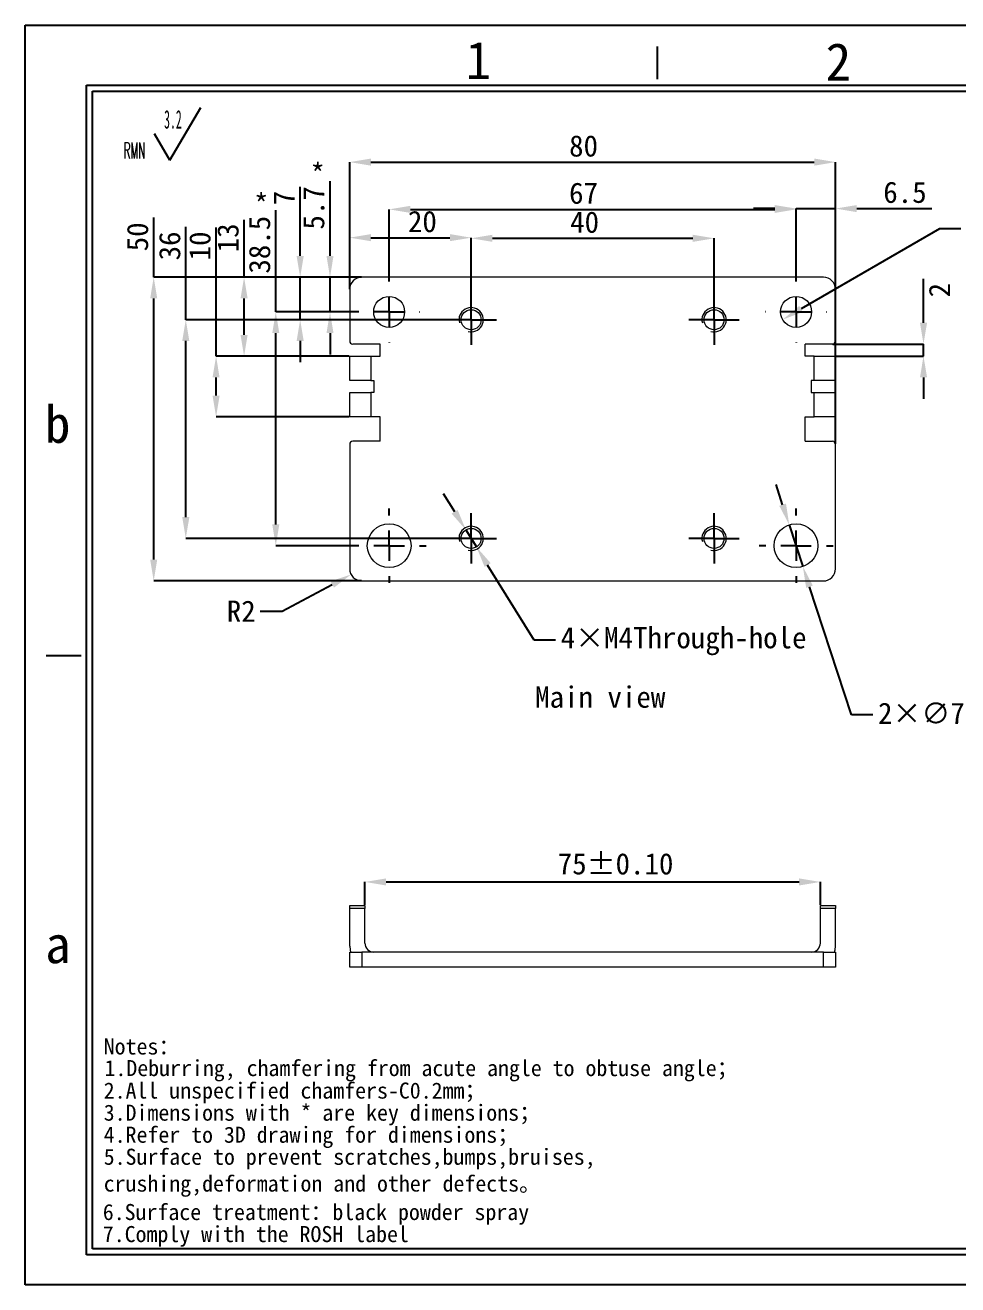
# Model space of a CAD drawing. Header units: millimetres. Extents: x 2 to 295, y 1 to 209.
# Drawn here: x 1.6 to 155.2, y 1.3 to 208.7 of the extents above; entities that cross this region are included whole.
import ezdxf

# ---------------------------------------------------------------- set-up
doc = ezdxf.new("R2010")
doc.units = ezdxf.units.MM
doc.header["$PDSIZE"] = -1
doc.layers.add('SLD-0', color=179, linetype='Continuous')
doc.layers.add('蓝色线', color=5, linetype='Continuous', lineweight=15)
doc.styles.add('C', font='simfang.ttf')
doc.styles.add('O', font='simfang.ttf')
doc.styles.add('SLDTEXTSTYLE1', font='TXT', dxfattribs={"width": 0.469, "bigfont": 'bigfont'})
doc.styles.add('SLDTEXTSTYLE2', font='TXT', dxfattribs={"width": 0.469})
doc.dimstyles.new('SLDDIMSTYLE0', dxfattribs={"dimtxt": 3.5, "dimasz": 3.5, "dimexe": 0, "dimexo": 0.0625, "dimgap": 0.875, "dimtad": 2, "dimrnd": 1e-09, "dimzin": 12, "dimdsep": 46, "dimtxsty": 'SLDTEXTSTYLE2', "dimsah": 1, "dimcen": 0.09, "dimadec": 0, "dimazin": 3, "dimtfac": 1, "dimtofl": 0, "dimtmove": 0, "dimatfit": 3, "dimfxl": 1, "dimfrac": 2, "dimtolj": 1, "dimtzin": 12, "dimarcsym": 0})
doc.dimstyles.new('SLDDIMSTYLE1', dxfattribs={"dimtxt": 3.5, "dimasz": 3.5, "dimexe": 0, "dimexo": 0.0625, "dimgap": 0.875, "dimtad": 0, "dimtih": 1, "dimtoh": 1, "dimrnd": 1e-09, "dimzin": 12, "dimdsep": 46, "dimtxsty": 'SLDTEXTSTYLE2', "dimsah": 1, "dimcen": 0, "dimadec": 0, "dimazin": 3, "dimtol": 1, "dimtp": 0.05, "dimtfac": 1, "dimtmove": 0, "dimatfit": 3, "dimfxl": 1, "dimfrac": 2, "dimtolj": 1, "dimarcsym": 0})
doc.dimstyles.new('SLDDIMSTYLE2', dxfattribs={"dimtxt": 3.5, "dimasz": 3.5, "dimexe": 0, "dimexo": 0.0625, "dimgap": 0.875, "dimtad": 0, "dimtih": 1, "dimtoh": 1, "dimrnd": 1e-09, "dimzin": 12, "dimdsep": 46, "dimtxsty": 'SLDTEXTSTYLE2', "dimsah": 1, "dimcen": 0, "dimadec": 0, "dimazin": 3, "dimtfac": 1, "dimtmove": 0, "dimatfit": 3, "dimfxl": 1, "dimfrac": 2, "dimtolj": 1, "dimtzin": 12, "dimarcsym": 0})
doc.dimstyles.new('SLDDIMSTYLE3', dxfattribs={"dimtxt": 3.5, "dimasz": 3.5, "dimexe": 0, "dimexo": 0.0625, "dimgap": 0.875, "dimtad": 2, "dimrnd": 1e-09, "dimzin": 12, "dimdsep": 46, "dimtxsty": 'SLDTEXTSTYLE2', "dimsah": 1, "dimcen": 0.09, "dimadec": 0, "dimazin": 3, "dimtfac": 1, "dimtmove": 0, "dimatfit": 0, "dimfxl": 1, "dimfrac": 2, "dimtolj": 1, "dimtzin": 12, "dimarcsym": 0})
doc.dimstyles.new('SLDDIMSTYLE4', dxfattribs={"dimtxt": 3.5, "dimasz": 3.5, "dimexe": 0, "dimexo": 0.0625, "dimgap": 0.875, "dimtad": 0, "dimtih": 1, "dimtoh": 1, "dimrnd": 1e-09, "dimzin": 12, "dimdsep": 46, "dimtxsty": 'SLDTEXTSTYLE2', "dimsah": 1, "dimcen": 0, "dimadec": 0, "dimazin": 3, "dimtfac": 1, "dimtofl": 0, "dimtmove": 0, "dimatfit": 3, "dimfxl": 1, "dimfrac": 2, "dimtolj": 1, "dimtzin": 12, "dimarcsym": 0})
doc.dimstyles.new('SLDDIMSTYLE5', dxfattribs={"dimtxt": 3.5, "dimasz": 3.5, "dimexe": 0, "dimexo": 0.0625, "dimgap": 0.875, "dimtad": 2, "dimrnd": 1e-09, "dimzin": 12, "dimdsep": 46, "dimtxsty": 'SLDTEXTSTYLE2', "dimsah": 1, "dimcen": 0.09, "dimadec": 0, "dimazin": 3, "dimtol": 1, "dimtp": 0.1, "dimtm": 0.1, "dimtfac": 1, "dimtofl": 0, "dimtmove": 0, "dimatfit": 3, "dimfxl": 1, "dimfrac": 2, "dimtolj": 1, "dimtzin": 0, "dimarcsym": 0})

# ---------------------------------------------------------------- blocks, each defined once
blk = doc.blocks.new('SW_NOTE_0')
at = {"layer": 'SLD-0', "color": 0, "attachment_point": 1, "style": 'C'}
for s, insert, char_height in [('Notes：', (40.88, 9.39), 2.646), ('1.Deburring, chamfering from acute angle to obtuse angle；', (41.01, 5.83), 2.6458), ('2.All unspecified chamfers-C0.2mm；', (40.88, 2.13), 2.6458), ('3.{\\fSimSun|b0|i0|c134|p2;Dimensions with * are key dimensions}；', (40.88, -1.51), 2.6458), ('4.Refer to 3D drawing for dimensions；', (40.88, -5.14), 2.6458), ('5.Surface to prevent scratches,bumps,bruises,\\Pcrushing,deformation and other defects。', (40.88, -8.77), 2.6458), ('6.Surface treatment：black powder spray', (40.73, -17.87), 2.6458), ('7.Comply with the ROSH label', (40.73, -21.5), 2.6458)]:
    blk.add_mtext(s, dxfattribs=dict(at, insert=insert, char_height=char_height))
blk = doc.blocks.new('SW_NOTE_1')
at = {"layer": 'SLD-0', "color": 0}
for q in [(12.74, 9.16), (5.08, 4.83)]:
    blk.add_line((7.63, 0.49), q, dxfattribs=at)
at = {"layer": 'SLD-0', "color": 0, "attachment_point": 1}
for s, insert, char_height, style in [('3.2', (6.67, 8.73), 3.032, 'SLDTEXTSTYLE2'), ('{\\Ftxt,bigfont|c134;RMN}', (0, 3.41), 2.6458, 'SLDTEXTSTYLE1')]:
    blk.add_mtext(s, dxfattribs=dict(at, insert=insert, char_height=char_height, style=style))
blk = doc.blocks.new('_D')
at = {"layer": 'Defpoints', "color": 0}
for p in [(135.02, 186.13), (55.02, 165.18), (135.02, 139.68)]:
    blk.add_point(p, dxfattribs=at)
at = {"layer": 'SLD-0', "color": 0, "lineweight": -2}
for p, q in [((55.02, 165.24), (55.02, 186.13)), ((58.52, 186.13), (131.52, 186.13)), ((135.02, 139.74), (135.02, 186.13))]:
    blk.add_line(p, q, dxfattribs=at)
at = {"layer": 'SLD-0', "color": 0}
for points in [[(58.52, 186.72), (58.52, 185.55), (55.02, 186.13)], [(131.52, 186.72), (131.52, 185.55), (135.02, 186.13)]]:
    blk.add_solid(points, dxfattribs=at)
at = {"layer": 'SLD-0', "color": 0, "insert": (93.53, 190.55), "char_height": 3.5, "attachment_point": 2, "style": 'O'}
blk.add_mtext('\\A1;80', dxfattribs=at)
blk = doc.blocks.new('_D_1')
at = {"layer": 'Defpoints', "color": 0}
for p in [(57.02, 167.18), (22.75, 117.18), (57.02, 117.18)]:
    blk.add_point(p, dxfattribs=at)
at = {"layer": 'SLD-0', "color": 0, "lineweight": -2}
for p, q in [((22.75, 167.18), (22.75, 176.99)), ((56.96, 167.18), (22.75, 167.18)), ((22.75, 120.68), (22.75, 163.68)), ((56.96, 117.18), (22.75, 117.18))]:
    blk.add_line(p, q, dxfattribs=at)
at = {"layer": 'SLD-0', "color": 0}
for points in [[(22.17, 163.68), (23.33, 163.68), (22.75, 167.18)], [(22.17, 120.68), (23.33, 120.68), (22.75, 117.18)]]:
    blk.add_solid(points, dxfattribs=at)
at = {"layer": 'SLD-0', "color": 0, "insert": (18.33, 173.83), "char_height": 3.5, "attachment_point": 2, "rotation": 90, "style": 'O'}
blk.add_mtext('\\A1;50', dxfattribs=at)
blk = doc.blocks.new('_D_2')
at = {"layer": 'Defpoints', "color": 0}
for p in [(128.52, 178.35), (61.52, 166.53), (128.52, 166.53)]:
    blk.add_point(p, dxfattribs=at)
at = {"layer": 'SLD-0', "color": 0, "lineweight": -2}
for p, q in [((61.52, 166.59), (61.52, 178.35)), ((65.02, 178.35), (125.02, 178.35)), ((128.52, 166.59), (128.52, 178.35))]:
    blk.add_line(p, q, dxfattribs=at)
at = {"layer": 'SLD-0', "color": 0}
for points in [[(65.02, 178.94), (65.02, 177.77), (61.52, 178.35)], [(125.02, 178.94), (125.02, 177.77), (128.52, 178.35)]]:
    blk.add_solid(points, dxfattribs=at)
at = {"layer": 'SLD-0', "color": 0, "insert": (93.53, 182.77), "char_height": 3.5, "attachment_point": 2, "style": 'O'}
blk.add_mtext('\\A1;67', dxfattribs=at)
blk = doc.blocks.new('_D_3')
at = {"layer": 'Defpoints', "color": 0}
for p in [(115.02, 173.59), (75.02, 160.18), (115.02, 160.18)]:
    blk.add_point(p, dxfattribs=at)
at = {"layer": 'SLD-0', "color": 0, "lineweight": -2}
for p, q in [((75.02, 160.24), (75.02, 173.59)), ((78.52, 173.59), (111.52, 173.59)), ((115.02, 160.24), (115.02, 173.59))]:
    blk.add_line(p, q, dxfattribs=at)
at = {"layer": 'SLD-0', "color": 0}
for points in [[(78.52, 174.17), (78.52, 173), (75.02, 173.59)], [(111.52, 174.17), (111.52, 173), (115.02, 173.59)]]:
    blk.add_solid(points, dxfattribs=at)
at = {"layer": 'SLD-0', "color": 0, "insert": (93.7, 178), "char_height": 3.5, "attachment_point": 2, "style": 'O'}
blk.add_mtext('\\A1;40', dxfattribs=at)
blk = doc.blocks.new('_D_4')
at = {"layer": 'Defpoints', "color": 0}
for p in [(75.02, 160.18), (28.03, 124.18), (75.02, 124.18)]:
    blk.add_point(p, dxfattribs=at)
at = {"layer": 'SLD-0', "color": 0, "lineweight": -2}
for p, q in [((28.03, 160.18), (28.03, 175.48)), ((74.96, 160.18), (28.03, 160.18)), ((28.03, 127.68), (28.03, 156.68)), ((74.96, 124.18), (28.03, 124.18))]:
    blk.add_line(p, q, dxfattribs=at)
at = {"layer": 'SLD-0', "color": 0}
for points in [[(27.45, 156.68), (28.62, 156.68), (28.03, 160.18)], [(27.45, 127.68), (28.62, 127.68), (28.03, 124.18)]]:
    blk.add_solid(points, dxfattribs=at)
at = {"layer": 'SLD-0', "color": 0, "insert": (23.62, 172.33), "char_height": 3.5, "attachment_point": 2, "rotation": 90, "style": 'O'}
blk.add_mtext('\\A1;36', dxfattribs=at)
blk = doc.blocks.new('_D_5')
at = {"layer": 'Defpoints', "color": 0}
for p in [(130.73, 162.75), (126.31, 160.2)]:
    blk.add_point(p, dxfattribs=at)
at = {"layer": '蓝色线', "color": 0, "lineweight": -2}
for p, q in [((152.16, 175.12), (129.34, 161.95)), ((155.66, 175.12), (152.16, 175.12))]:
    blk.add_line(p, q, dxfattribs=at)
at = {"layer": '蓝色线', "color": 0}
blk.add_solid([(129.05, 162.46), (129.63, 161.45), (126.31, 160.2)], dxfattribs=at)
at = {"layer": '蓝色线', "color": 0, "insert": (156.53, 179.58), "char_height": 3.5, "attachment_point": 1, "style": 'O'}
blk.add_mtext('\\A1;2×∅5.1\\S+0.05^  0; Through-hole', dxfattribs=at)
blk = doc.blocks.new('_D_6')
at = {"layer": 'Defpoints', "color": 0}
for p in [(127.4, 126.4), (129.64, 119.56)]:
    blk.add_point(p, dxfattribs=at)
at = {"layer": '蓝色线', "color": 0, "lineweight": -2}
for p, q in [((126.31, 129.73), (125.22, 133.05)), ((127.4, 126.4), (129.64, 119.56)), ((137.64, 95.14), (130.73, 116.23)), ((141.14, 95.14), (137.64, 95.14))]:
    blk.add_line(p, q, dxfattribs=at)
at = {"layer": '蓝色线', "color": 0}
for points in [[(126.86, 129.91), (125.76, 129.54), (127.4, 126.4)], [(131.28, 116.41), (130.18, 116.05), (129.64, 119.56)]]:
    blk.add_solid(points, dxfattribs=at)
at = {"layer": '蓝色线', "color": 0, "insert": (142.01, 99.59), "char_height": 3.5, "attachment_point": 1, "style": 'O'}
blk.add_mtext('\\A1;2×∅7.2\\S+0.05^  0; Through-hole', dxfattribs=at)
blk = doc.blocks.new('_D_7')
at = {"layer": 'Defpoints', "color": 0}
for p in [(74.15, 125.58), (75.89, 122.78)]:
    blk.add_point(p, dxfattribs=at)
at = {"layer": 'SLD-0', "color": 0, "lineweight": -2}
for p, q in [((72.31, 128.56), (70.46, 131.53)), ((74.15, 125.58), (75.89, 122.78)), ((85.4, 107.43), (77.73, 119.8)), ((88.9, 107.43), (85.4, 107.43))]:
    blk.add_line(p, q, dxfattribs=at)
at = {"layer": 'SLD-0', "color": 0}
for points in [[(72.8, 128.86), (71.81, 128.25), (74.15, 125.58)], [(78.23, 120.11), (77.24, 119.49), (75.89, 122.78)]]:
    blk.add_solid(points, dxfattribs=at)
at = {"layer": 'SLD-0', "color": 0, "insert": (89.77, 109.58), "char_height": 3.5, "attachment_point": 1, "style": 'O'}
blk.add_mtext('\\A1;4×M4Through-hole', dxfattribs=at)
blk = doc.blocks.new('_D_8')
at = {"layer": 'Defpoints', "color": 0}
for p in [(55.02, 154.18), (33.02, 144.18), (55.02, 144.18)]:
    blk.add_point(p, dxfattribs=at)
at = {"layer": 'SLD-0', "color": 0, "lineweight": -2}
for p, q in [((33.02, 154.18), (33.02, 175.34)), ((54.96, 154.18), (33.02, 154.18)), ((33.02, 147.68), (33.02, 150.68)), ((54.96, 144.18), (33.02, 144.18))]:
    blk.add_line(p, q, dxfattribs=at)
at = {"layer": 'SLD-0', "color": 0}
for points in [[(32.44, 150.68), (33.6, 150.68), (33.02, 154.18)], [(32.44, 147.68), (33.6, 147.68), (33.02, 144.18)]]:
    blk.add_solid(points, dxfattribs=at)
at = {"layer": 'SLD-0', "color": 0, "insert": (28.6, 172.33), "char_height": 3.5, "attachment_point": 2, "rotation": 90, "style": 'O'}
blk.add_mtext('\\A1;10', dxfattribs=at)
blk = doc.blocks.new('_D_9')
at = {"layer": 'Defpoints', "color": 0}
for p in [(37.63, 167.18), (57.02, 167.18), (55.02, 154.18)]:
    blk.add_point(p, dxfattribs=at)
at = {"layer": 'SLD-0', "color": 0, "lineweight": -2}
for p, q in [((37.63, 167.18), (37.63, 176.65)), ((56.96, 167.18), (37.63, 167.18)), ((37.63, 157.68), (37.63, 163.68)), ((54.96, 154.18), (37.63, 154.18))]:
    blk.add_line(p, q, dxfattribs=at)
at = {"layer": 'SLD-0', "color": 0}
for points in [[(37.05, 163.68), (38.22, 163.68), (37.63, 167.18)], [(37.05, 157.68), (38.22, 157.68), (37.63, 154.18)]]:
    blk.add_solid(points, dxfattribs=at)
at = {"layer": 'SLD-0', "color": 0, "insert": (33.22, 173.66), "char_height": 3.5, "attachment_point": 2, "rotation": 90, "style": 'O'}
blk.add_mtext('\\A1;13', dxfattribs=at)
blk = doc.blocks.new('_D_10')
at = {"layer": 'Defpoints', "color": 0}
for p in [(46.87, 167.18), (57.02, 167.18), (70.87, 160.18)]:
    blk.add_point(p, dxfattribs=at)
at = {"layer": 'SLD-0', "color": 0, "lineweight": -2}
for p, q in [((46.87, 170.68), (46.87, 182.08)), ((56.96, 167.18), (46.87, 167.18)), ((46.87, 160.18), (46.87, 167.18)), ((70.81, 160.18), (46.87, 160.18)), ((46.87, 156.68), (46.87, 153.18))]:
    blk.add_line(p, q, dxfattribs=at)
at = {"layer": 'SLD-0', "color": 0}
for points in [[(46.28, 170.68), (47.45, 170.68), (46.87, 167.18)], [(46.28, 156.68), (47.45, 156.68), (46.87, 160.18)]]:
    blk.add_solid(points, dxfattribs=at)
at = {"layer": 'SLD-0', "color": 0, "insert": (42.45, 180.23), "char_height": 3.5, "attachment_point": 2, "rotation": 90, "style": 'O'}
blk.add_mtext('\\A1;7', dxfattribs=at)
blk = doc.blocks.new('_D_11')
at = {"layer": 'Defpoints', "color": 0}
for p in [(75.02, 173.69), (55.02, 165.18), (75.02, 164.33)]:
    blk.add_point(p, dxfattribs=at)
at = {"layer": 'SLD-0', "color": 0, "lineweight": -2}
for p, q in [((55.02, 165.24), (55.02, 173.69)), ((58.52, 173.69), (71.52, 173.69)), ((75.02, 164.39), (75.02, 173.69))]:
    blk.add_line(p, q, dxfattribs=at)
at = {"layer": 'SLD-0', "color": 0}
for points in [[(58.52, 174.28), (58.52, 173.11), (55.02, 173.69)], [(71.52, 174.28), (71.52, 173.11), (75.02, 173.69)]]:
    blk.add_solid(points, dxfattribs=at)
at = {"layer": 'SLD-0', "color": 0, "insert": (66.99, 178.11), "char_height": 3.5, "attachment_point": 2, "style": 'O'}
blk.add_mtext('\\A1;20', dxfattribs=at)
blk = doc.blocks.new('_D_12')
at = {"layer": 'Defpoints', "color": 0}
for p in [(51.78, 167.18), (57.02, 167.18), (56.47, 161.48)]:
    blk.add_point(p, dxfattribs=at)
at = {"layer": '蓝色线', "color": 0, "lineweight": -2}
for p, q in [((51.78, 170.68), (51.78, 183.01)), ((56.96, 167.18), (51.78, 167.18)), ((51.78, 161.48), (51.78, 167.18)), ((56.41, 161.48), (51.78, 161.48)), ((51.78, 157.98), (51.78, 154.48))]:
    blk.add_line(p, q, dxfattribs=at)
at = {"layer": '蓝色线', "color": 0}
for points in [[(51.2, 170.68), (52.36, 170.68), (51.78, 167.18)], [(51.2, 157.98), (52.36, 157.98), (51.78, 161.48)]]:
    blk.add_solid(points, dxfattribs=at)
at = {"layer": '蓝色线', "color": 0, "insert": (47.34, 178.59), "char_height": 3.5, "attachment_point": 2, "rotation": 90, "style": 'O'}
blk.add_mtext('\\A1;5.7', dxfattribs=at)
blk = doc.blocks.new('_D_13')
at = {"layer": 'Defpoints', "color": 0}
for p in [(135.02, 178.48), (128.52, 166.53), (135.02, 165.18)]:
    blk.add_point(p, dxfattribs=at)
at = {"layer": 'SLD-0', "color": 0, "lineweight": -2}
for p, q in [((125.02, 178.48), (121.52, 178.48)), ((128.52, 166.59), (128.52, 178.48)), ((128.52, 178.48), (135.02, 178.48)), ((135.02, 165.24), (135.02, 178.48)), ((138.52, 178.48), (150.89, 178.48))]:
    blk.add_line(p, q, dxfattribs=at)
at = {"layer": 'SLD-0', "color": 0}
for points in [[(125.02, 179.06), (125.02, 177.9), (128.52, 178.48)], [(138.52, 179.06), (138.52, 177.9), (135.02, 178.48)]]:
    blk.add_solid(points, dxfattribs=at)
at = {"layer": 'SLD-0', "color": 0, "insert": (146.45, 182.92), "char_height": 3.5, "attachment_point": 2, "style": 'O'}
blk.add_mtext('\\A1;6.5', dxfattribs=at)
blk = doc.blocks.new('_D_14')
at = {"layer": 'Defpoints', "color": 0}
for p in [(55.25, 118.24), (57.02, 119.18)]:
    blk.add_point(p, dxfattribs=at)
at = {"layer": 'SLD-0', "color": 0, "lineweight": -2}
for p, q in [((43.89, 112.2), (52.16, 116.6)), ((40.3, 112.2), (43.89, 112.2))]:
    blk.add_line(p, q, dxfattribs=at)
at = {"layer": 'SLD-0', "color": 0}
blk.add_solid([(51.89, 117.11), (52.44, 116.08), (55.25, 118.24)], dxfattribs=at)
at = {"layer": 'SLD-0', "color": 0, "insert": (34.78, 113.95), "char_height": 3.5, "attachment_point": 1, "style": 'O'}
blk.add_mtext('\\A1;R2', dxfattribs=at)
blk = doc.blocks.new('_D_15')
at = {"layer": 'Defpoints', "color": 0}
for p in [(42.85, 161.48), (56.47, 161.48), (55.42, 122.98)]:
    blk.add_point(p, dxfattribs=at)
at = {"layer": '蓝色线', "color": 0, "lineweight": -2}
for p, q in [((42.85, 161.48), (42.85, 178.21)), ((56.41, 161.48), (42.85, 161.48)), ((42.85, 126.48), (42.85, 157.98)), ((55.36, 122.98), (42.85, 122.98))]:
    blk.add_line(p, q, dxfattribs=at)
at = {"layer": '蓝色线', "color": 0}
for points in [[(42.27, 157.98), (43.43, 157.98), (42.85, 161.48)], [(42.27, 126.48), (43.43, 126.48), (42.85, 122.98)]]:
    blk.add_solid(points, dxfattribs=at)
at = {"layer": '蓝色线', "color": 0, "insert": (38.42, 172.53), "char_height": 3.5, "attachment_point": 2, "rotation": 90, "style": 'O'}
blk.add_mtext('\\A1;38.5', dxfattribs=at)
blk = doc.blocks.new('_D_16')
at = {"layer": 'Defpoints', "color": 0}
for p in [(134.52, 156.18), (149.5, 156.18), (135.02, 154.18)]:
    blk.add_point(p, dxfattribs=at)
at = {"layer": '蓝色线', "color": 0, "lineweight": -2}
for p, q in [((149.5, 159.68), (149.5, 166.91)), ((134.58, 156.18), (149.5, 156.18)), ((149.5, 154.18), (149.5, 156.18)), ((135.08, 154.18), (149.5, 154.18)), ((149.5, 150.68), (149.5, 147.18))]:
    blk.add_line(p, q, dxfattribs=at)
at = {"layer": '蓝色线', "color": 0}
for points in [[(148.92, 159.68), (150.09, 159.68), (149.5, 156.18)], [(148.92, 150.68), (150.09, 150.68), (149.5, 154.18)]]:
    blk.add_solid(points, dxfattribs=at)
at = {"layer": '蓝色线', "color": 0, "insert": (150.38, 165.04), "char_height": 3.5, "attachment_point": 2, "rotation": 90, "style": 'O'}
blk.add_mtext('\\A1;2', dxfattribs=at)
blk = doc.blocks.new('SW_CENTERMARKSYMBOL_0')
at = {"layer": 'SLD-0', "color": 0}
for p, q in [((0, 5), (0, 5.05)), ((0, 0), (0, 2.5)), ((-5, 0), (-5.05, 0)), ((0, 0), (-2.5, 0)), ((0, 0), (0, -2.5)), ((0, 0), (2.5, 0)), ((5, 0), (5.05, 0)), ((0, -5), (0, -5.05))]:
    blk.add_line(p, q, dxfattribs=at)
blk = doc.blocks.new('SW_CENTERMARKSYMBOL_1')
at = {"layer": 'SLD-0', "color": 0}
for p, q in [((0, 5), (0, 6.1)), ((0, 0), (0, 2.5)), ((-5, 0), (-6.1, 0)), ((0, 0), (-2.5, 0)), ((0, 0), (0, -2.5)), ((0, 0), (2.5, 0)), ((5, 0), (6.1, 0)), ((0, -5), (0, -6.1))]:
    blk.add_line(p, q, dxfattribs=at)
blk = doc.blocks.new('SW_CENTERMARKSYMBOL_2')
at = {"layer": 'SLD-0', "color": 0}
for p, q in [((0, 5), (0, 6.1)), ((0, 0), (0, 2.5)), ((-5, 0), (-6.1, 0)), ((0, 0), (-2.5, 0)), ((0, 0), (0, -2.5)), ((0, 0), (2.5, 0)), ((5, 0), (6.1, 0)), ((0, -5), (0, -6.1))]:
    blk.add_line(p, q, dxfattribs=at)
blk = doc.blocks.new('SW_CENTERMARKSYMBOL_3')
at = {"layer": 'SLD-0', "color": 0}
for p, q in [((0, 5), (0, 5.05)), ((0, 0), (0, 2.5)), ((-5, 0), (-5.05, 0)), ((0, 0), (-2.5, 0)), ((0, 0), (0, -2.5)), ((0, 0), (2.5, 0)), ((5, 0), (5.05, 0)), ((0, -5), (0, -5.05))]:
    blk.add_line(p, q, dxfattribs=at)
blk = doc.blocks.new('SW_CENTERMARKSYMBOL_4')
at = {"layer": 'SLD-0', "color": 0}
for p, q in [((0, 2.5), (0, 4.15)), ((0, 0), (0, 2.5)), ((-2.5, 0), (-4.15, 0)), ((0, 0), (-2.5, 0)), ((0, 0), (0, -2.5)), ((0, 0), (2.5, 0)), ((2.5, 0), (4.15, 0)), ((0, -2.5), (0, -4.15))]:
    blk.add_line(p, q, dxfattribs=at)
blk = doc.blocks.new('SW_CENTERMARKSYMBOL_5')
at = {"layer": 'SLD-0', "color": 0}
for p, q in [((0, 2.5), (0, 4.15)), ((0, 0), (0, 2.5)), ((-2.5, 0), (-4.15, 0)), ((0, 0), (-2.5, 0)), ((0, 0), (0, -2.5)), ((0, 0), (2.5, 0)), ((2.5, 0), (4.15, 0)), ((0, -2.5), (0, -4.15))]:
    blk.add_line(p, q, dxfattribs=at)
blk = doc.blocks.new('SW_CENTERMARKSYMBOL_6')
at = {"layer": 'SLD-0', "color": 0}
for p, q in [((0, 2.5), (0, 4.15)), ((0, 0), (0, 2.5)), ((-2.5, 0), (-4.15, 0)), ((0, 0), (-2.5, 0)), ((0, 0), (0, -2.5)), ((0, 0), (2.5, 0)), ((2.5, 0), (4.15, 0)), ((0, -2.5), (0, -4.15))]:
    blk.add_line(p, q, dxfattribs=at)
blk = doc.blocks.new('SW_CENTERMARKSYMBOL_7')
at = {"layer": 'SLD-0', "color": 0}
for p, q in [((0, 2.5), (0, 4.15)), ((0, 0), (0, 2.5)), ((-2.5, 0), (-4.15, 0)), ((0, 0), (-2.5, 0)), ((0, 0), (0, -2.5)), ((0, 0), (2.5, 0)), ((2.5, 0), (4.15, 0)), ((0, -2.5), (0, -4.15))]:
    blk.add_line(p, q, dxfattribs=at)
blk = doc.blocks.new('_D_21')
at = {"layer": 'Defpoints', "color": 0}
for p in [(132.52, 67.62), (57.52, 63.76), (132.52, 63.76)]:
    blk.add_point(p, dxfattribs=at)
at = {"layer": 'SLD-0', "color": 0, "lineweight": -2}
for p, q in [((57.52, 63.83), (57.52, 67.62)), ((61.02, 67.62), (129.02, 67.62)), ((132.52, 63.83), (132.52, 67.62))]:
    blk.add_line(p, q, dxfattribs=at)
at = {"layer": 'SLD-0', "color": 0}
for points in [[(61.02, 68.2), (61.02, 67.04), (57.52, 67.62)], [(129.02, 68.2), (129.02, 67.04), (132.52, 67.62)]]:
    blk.add_solid(points, dxfattribs=at)
at = {"layer": 'SLD-0', "color": 0, "insert": (98.8, 72.36), "char_height": 3.5, "attachment_point": 2, "style": 'O'}
blk.add_mtext('\\A1;75±0.10', dxfattribs=at)

msp = doc.modelspace()

# ---------------------------------------------------------------- linework, layer by layer
at = {"color": 7, "linetype": 'Continuous', "lineweight": 15}
for p, q in [((133.02, 167.178), (57.02, 167.178)), ((55.02, 165.178), (55.02, 156.678)), ((135.02, 156.678), (135.02, 165.178)), ((60.02, 156.178), (55.52, 156.178)), ((60.02, 154.178), (60.02, 156.178)), ((130.02, 154.178), (130.02, 156.178)), ((134.52, 156.178), (130.02, 156.178)), ((55.02, 150.178), (55.02, 154.178)), ((55.02, 154.178), (58.52, 154.178)), ((58.52, 154.178), (58.52, 150.178)), ((58.52, 154.178), (60.02, 154.178)), ((131.52, 154.178), (130.02, 154.178)), ((131.52, 150.178), (131.52, 154.178)), ((131.52, 154.178), (135.02, 154.178)), ((135.02, 154.178), (135.02, 150.178)), ((58.52, 150.178), (55.02, 150.178)), ((58.52, 150.178), (59.02, 150.178)), ((59.02, 150.178), (59.02, 148.178)), ((131.52, 150.178), (131.02, 150.178)), ((131.02, 150.178), (131.02, 148.178)), ((135.02, 150.178), (131.52, 150.178)), ((55.02, 144.178), (55.02, 148.178)), ((55.02, 148.178), (58.52, 148.178)), ((58.52, 148.178), (58.52, 144.178)), ((59.02, 148.178), (58.52, 148.178)), ((131.02, 148.178), (131.52, 148.178)), ((131.52, 144.178), (131.52, 148.178)), ((131.52, 148.178), (135.02, 148.178)), ((135.02, 148.178), (135.02, 144.178)), ((58.52, 144.178), (55.02, 144.178)), ((60.02, 144.178), (58.52, 144.178)), ((60.02, 140.178), (60.02, 144.178)), ((130.02, 144.178), (131.52, 144.178)), ((130.02, 140.178), (130.02, 144.178)), ((135.02, 144.178), (131.52, 144.178)), ((55.02, 139.678), (55.02, 119.178)), ((60.02, 140.178), (55.52, 140.178)), ((130.02, 140.178), (134.52, 140.178)), ((135.02, 119.178), (135.02, 139.678)), ((57.02, 117.178), (133.02, 117.178)), ((55.02, 63.763), (57.52, 63.763)), ((55.02, 63.263), (55.02, 63.763)), ((57.52, 63.263), (55.02, 63.263)), ((55.02, 57.063), (55.02, 63.263)), ((57.52, 63.763), (57.52, 63.263)), ((57.52, 57.563), (57.52, 63.263)), ((132.52, 63.263), (132.52, 63.763)), ((132.52, 63.763), (135.02, 63.763)), ((135.02, 63.263), (132.52, 63.263)), ((132.52, 57.563), (132.52, 63.263)), ((135.02, 63.763), (135.02, 63.263)), ((135.02, 57.063), (135.02, 63.263)), ((55.02, 53.563), (55.02, 56.063)), ((55.02, 56.063), (57.02, 56.063)), ((57.02, 56.063), (57.02, 53.563)), ((133.02, 56.063), (57.02, 56.063)), ((133.02, 53.563), (133.02, 56.063)), ((133.02, 56.063), (135.02, 56.063)), ((135.02, 56.063), (135.02, 53.563)), ((57.02, 53.563), (55.02, 53.563)), ((133.02, 53.563), (57.02, 53.563)), ((135.02, 53.563), (133.02, 53.563))]:
    msp.add_line(p, q, dxfattribs=at)
at = {"color": 7, "linetype": 'Continuous', "lineweight": 15, "flags": 128}
for points in [[(55.02, 57.063), (55.073, 56.455), (55.166, 56.063)], [(134.874, 56.063), (134.967, 56.455), (135.02, 57.063)]]:
    msp.add_lwpolyline(points, dxfattribs=at)
at = {"color": 7, "linetype": 'Continuous', "lineweight": 15}
for centre, radius in [((61.52, 161.478), 2.55), ((128.52, 161.478), 2.55), ((75.02, 160.178), 1.65), ((115.02, 160.178), 1.65), ((61.52, 122.978), 3.6), ((128.52, 122.978), 3.6), ((75.02, 124.178), 1.65), ((115.02, 124.178), 1.65)]:
    msp.add_circle(centre, radius, dxfattribs=at)
for centre, radius, start, end in [((57.02, 165.178), 2, 90, 180), ((133.02, 165.178), 2, 0, 90), ((55.52, 156.678), 0.5, 180, 270), ((134.52, 156.678), 0.5, 270, 0), ((55.52, 139.678), 0.5, 90, 180), ((134.52, 139.678), 0.5, 0, 90), ((57.02, 119.178), 2, 180, 270), ((133.02, 119.178), 2, 270, 0), ((59.02, 57.563), 1.5, 180, 270), ((131.02, 57.563), 1.5, 270, 0)]:
    msp.add_arc(centre, radius, start, end, dxfattribs=at)
at = {"color": 7, "linetype": 'Continuous', "lineweight": 0}
for centre in [(75.02, 160.178), (115.02, 160.178), (75.02, 124.178), (115.02, 124.178)]:
    msp.add_arc(centre, 2, 255, 195, dxfattribs=at)
at = {"layer": 'SLD-0'}
for p, q in [((1.591, 208.674), (295.107, 208.674)), ((1.591, 1.294), (1.591, 208.674)), ((12.675, 7.219), (12.675, 197.811)), ((12.675, 197.811), (289.181, 197.811)), ((289.181, 7.219), (12.675, 7.219)), ((295.107, 1.294), (1.591, 1.294))]:
    msp.add_line(p, q, dxfattribs=at)
at = {"layer": 'SLD-0', "color": 6, "linetype": 'Continuous'}
for p, q in [((105.701, 199.786), (105.701, 205.169)), ((11.687, 6.231), (11.687, 198.799)), ((11.687, 198.799), (290.169, 198.799)), ((10.805, 104.853), (5.068, 104.853)), ((290.169, 6.231), (11.687, 6.231))]:
    msp.add_line(p, q, dxfattribs=at)

# ---------------------------------------------------------------- block references
at = {"layer": 'SLD-0'}
for name, p in [('SW_NOTE_1', (17.795, 185.957)), ('SW_CENTERMARKSYMBOL_0', (61.52, 161.478)), ('SW_CENTERMARKSYMBOL_3', (128.52, 161.478)), ('SW_CENTERMARKSYMBOL_5', (75.02, 160.178)), ('SW_CENTERMARKSYMBOL_4', (115.02, 160.178)), ('SW_CENTERMARKSYMBOL_2', (61.52, 122.978)), ('SW_CENTERMARKSYMBOL_1', (128.52, 122.978)), ('SW_CENTERMARKSYMBOL_7', (75.02, 124.178)), ('SW_CENTERMARKSYMBOL_6', (115.02, 124.178))]:
    msp.add_blockref(name, p, dxfattribs=at)
at = {"layer": 'SLD-0', "color": 5}
msp.add_blockref('SW_NOTE_0', (-26.361, 32.468), dxfattribs=at)

# ---------------------------------------------------------------- texts
at = {"layer": 'SLD-0', "attachment_point": 1, "style": 'O'}
for s, insert, char_height in [('1', (74.111, 205.971), 6.172), ('2', (133.388, 205.728), 6.172), ('{\\C5;*}', (39.266, 180.902), 3.5), ('b', (4.835, 146.092), 6.172), ('Main view', (85.559, 99.811), 3.5), ('a', (4.88, 60.423), 6.172)]:
    msp.add_mtext(s, dxfattribs=dict(at, insert=insert, char_height=char_height))
at = {"layer": 'SLD-0', "color": 5, "insert": (48.573, 185.904), "char_height": 3.5, "attachment_point": 1, "style": 'O'}
msp.add_mtext('*', dxfattribs=at)

# ---------------------------------------------------------------- dimensions: what is measured, and where the dimension line sits
at = {"layer": 'SLD-0'}
for base, p1, p2, dimstyle, picture, middle in [((135.02, 186.135), (55.02, 165.178), (135.02, 139.678), 'SLDDIMSTYLE0', '_D', (93.526, 186.135)), ((128.52, 178.353), (61.52, 166.528), (128.52, 166.528), 'SLDDIMSTYLE0', '_D_2', (93.526, 178.353)), ((135.02, 178.481), (128.52, 166.528), (135.02, 165.178), 'SLDDIMSTYLE3', '_D_13', (146.455, 178.481)), ((75.02, 173.693), (55.02, 165.178), (75.02, 164.328), 'SLDDIMSTYLE0', '_D_11', (66.99, 173.693)), ((115.02, 173.585), (75.02, 160.178), (115.02, 160.178), 'SLDDIMSTYLE0', '_D_3', (93.704, 173.585)), ((132.52, 67.621), (57.52, 63.763), (132.52, 63.763), 'SLDDIMSTYLE5', '_D_21', (98.798, 67.621))]:
    dim = msp.add_linear_dim(base=base, p1=p1, p2=p2, dimstyle=dimstyle, override={"dimtxsty": 'O'}, dxfattribs=at)
    dim.commit()
    dim.dimension.update_dxf_attribs({"geometry": picture, "text_midpoint": middle, "dimtype": 160})
for base, p1, p2, dimstyle, picture, middle in [((46.866, 167.178), (70.87, 160.178), (57.02, 167.178), 'SLDDIMSTYLE3', '_D_10', (46.866, 180.233)), ((22.748, 117.178), (57.02, 167.178), (57.02, 117.178), 'SLDDIMSTYLE0', '_D_1', (22.748, 173.833)), ((37.632, 167.178), (55.02, 154.178), (57.02, 167.178), 'SLDDIMSTYLE0', '_D_9', (37.632, 173.663)), ((28.033, 124.178), (75.02, 160.178), (75.02, 124.178), 'SLDDIMSTYLE0', '_D_4', (28.033, 172.325)), ((33.02, 144.178), (55.02, 154.178), (55.02, 144.178), 'SLDDIMSTYLE0', '_D_8', (33.02, 172.325))]:
    dim = msp.add_linear_dim(base=base, p1=p1, p2=p2, angle=90, dimstyle=dimstyle, override={"dimtxsty": 'O'}, dxfattribs=at)
    dim.commit()
    dim.dimension.update_dxf_attribs({"geometry": picture, "text_midpoint": middle, "dimtype": 160})
dim = msp.add_diameter_dim_2p(p1=(74.15, 125.581), p2=(75.889, 122.776), text='4×M4Through-hole', dimstyle='SLDDIMSTYLE2', override={"dimpost": '<>', "dimtxsty": 'O'}, dxfattribs=at)
dim.commit()
dim.dimension.update_dxf_attribs({"geometry": '_D_7', "text_midpoint": (111.293, 107.433), "dimtype": 163})
dim = msp.add_radius_dim(center=(57.02, 119.178), mpoint=(55.253, 118.24), dimstyle='SLDDIMSTYLE4', override={"dimtxsty": 'O'}, dxfattribs=at)
dim.commit()
dim.dimension.update_dxf_attribs({"geometry": '_D_14', "text_midpoint": (37.102, 112.204), "dimtype": 164})
at = {"layer": '蓝色线'}
for base, p1, p2, dimstyle, picture, middle in [((51.779, 167.178), (56.47, 161.478), (57.02, 167.178), 'SLDDIMSTYLE3', '_D_12', (51.779, 178.593)), ((42.85, 161.478), (55.42, 122.978), (56.47, 161.478), 'SLDDIMSTYLE0', '_D_15', (42.85, 172.526)), ((149.504, 156.178), (135.02, 154.178), (134.52, 156.178), 'SLDDIMSTYLE3', '_D_16', (149.504, 165.043))]:
    dim = msp.add_linear_dim(base=base, p1=p1, p2=p2, angle=90, dimstyle=dimstyle, override={"dimtxsty": 'O'}, dxfattribs=at)
    dim.commit()
    dim.dimension.update_dxf_attribs({"geometry": picture, "text_midpoint": middle, "dimtype": 160})
for p1, p2, picture, middle in [((130.728, 162.753), (126.311, 160.203), '_D_5', (188.424, 175.124)), ((127.399, 126.399), (129.64, 119.557), '_D_6', (173.906, 95.136))]:
    dim = msp.add_diameter_dim_2p(p1=p1, p2=p2, text='2×<> Through-hole', dimstyle='SLDDIMSTYLE1', override={"dimtxsty": 'O'}, dxfattribs=at)
    dim.commit()
    dim.dimension.update_dxf_attribs({"geometry": picture, "text_midpoint": middle, "dimtype": 163})

doc.saveas('drawing.dxf')
